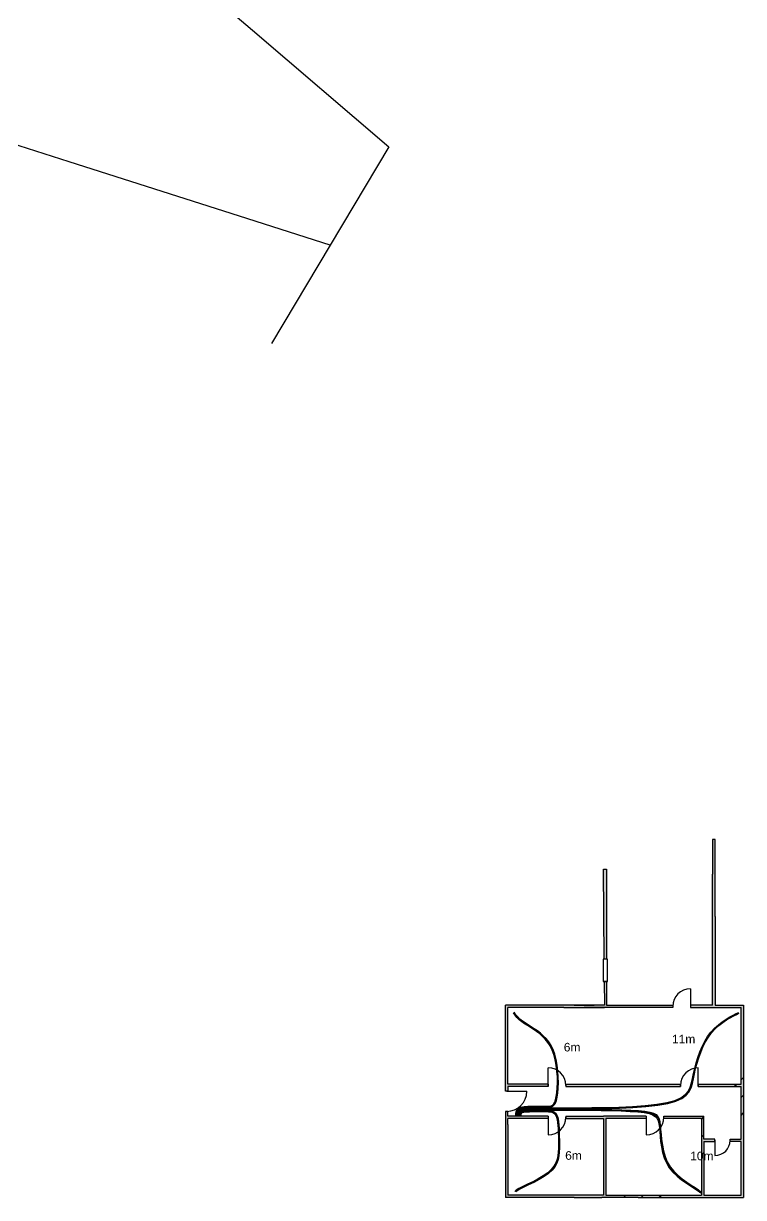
# Model space of a CAD drawing. Header units: millimetres. Extents: x 103318 to 103491, y 42496 to 42639.
# Drawn here: x 103379.72 to 103409.11, y 42496.11 to 42544.06 of the extents above; entities that cross this region are included whole.
import ezdxf

# ---------------------------------------------------------------- set-up
doc = ezdxf.new("R2010")
doc.units = ezdxf.units.MM
for name, color, linetype in [('casas', 7, 'Continuous'), ('cint', 3, 'Continuous'), ('urbanizacion', 7, 'Continuous')]:
    doc.layers.add(name, color=color, linetype=linetype)
doc.styles.get("Standard").update_dxf_attribs({"font": 'arial.ttf'})
pattern_1 = [(45, (103043.054, 42431.94), (-7.07107, 7.07107), []), (45, (103043.779, 42431.94), (-7.07107, 7.07107), []), (45, (103044.504, 42431.94), (-7.07107, 7.07107), [])]

msp = doc.modelspace()

# ---------------------------------------------------------------- hatches: boundary and pattern name
at = {"layer": 'casas', "true_color": 0x7aafdf}
h = msp.add_hatch(dxfattribs=at)
h.set_pattern_fill('JIS_STN_1E', color=143, scale=0.1)
h.set_pattern_definition([(45, (103214.5324, 42527.48079), (-0.07071068, 0.07071068), []), (45, (103214.6029, 42527.48079), (-0.07071068, 0.07071068), [0.1, -0.05])])
h.paths.add_polyline_path([(103403.433, 42503.967), (103403.428, 42504.929), (103403.517, 42504.929), (103403.517, 42503.967), (103406.225, 42503.967), (103406.223, 42503.867), (103402.604, 42503.867), (103401.774, 42503.867), (103399.499, 42503.867), (103399.499, 42500.739), (103401.139, 42500.739), (103401.139, 42500.639), (103399.499, 42500.639), (103399.499, 42500.449), (103399.399, 42500.449), (103399.399, 42503.967)], flags=17)
h.paths.add_polyline_path([(103401.859, 42500.639), (103401.859, 42500.739), (103406.544, 42500.739), (103406.544, 42500.639)], flags=17)
h.paths.add_polyline_path([(103403.517, 42505.846), (103403.422, 42505.846), (103403.4, 42509.517), (103403.517, 42509.517)], flags=17)
h.paths.add_polyline_path([(103407.85, 42509.313), (103407.85, 42510.729), (103407.95, 42510.729), (103407.95, 42507.594), (103407.95, 42503.967), (103409.113, 42503.967), (103409.113, 42496.111), (103404.814, 42496.111), (103403.334, 42496.111), (103402.194, 42496.111), (103401.874, 42496.111), (103399.399, 42496.111), (103399.399, 42499.629), (103399.499, 42499.629), (103399.499, 42499.439), (103401.139, 42499.439), (103401.139, 42499.339), (103399.499, 42499.339), (103399.499, 42499.097), (103399.499, 42496.211), (103403.399, 42496.211), (103403.399, 42499.339), (103401.859, 42499.339), (103401.859, 42499.439), (103403.399, 42499.439), (103405.139, 42499.439), (103405.139, 42499.339), (103403.499, 42499.339), (103403.499, 42496.211), (103407.399, 42496.211), (103407.399, 42499.339), (103405.859, 42499.339), (103405.859, 42499.439), (103407.499, 42499.439), (103407.499, 42498.497), (103407.946, 42498.497), (103407.946, 42498.397), (103407.499, 42498.397), (103407.499, 42496.211), (103409.013, 42496.211), (103409.013, 42498.397), (103408.566, 42498.397), (103408.566, 42498.497), (103409.013, 42498.497), (103409.013, 42500.639), (103407.264, 42500.639), (103407.264, 42500.739), (103409.013, 42500.739), (103409.013, 42503.867), (103406.943, 42503.867), (103406.943, 42503.967), (103407.85, 42503.967)])
at = {"layer": 'casas'}
h = msp.add_hatch(dxfattribs=at)
h.set_pattern_fill('JIS_RC_10', color=256)
h.set_pattern_definition(pattern_1)
h.paths.add_polyline_path([(103399.399, 42503.967), (103402.194, 42503.967), (103403.014, 42503.967), (103409.113, 42503.967), (103409.113, 42496.111), (103404.814, 42496.111), (103403.334, 42496.111), (103402.194, 42496.111), (103401.874, 42496.111), (103399.399, 42496.111), (103399.399, 42499.629), (103399.499, 42499.629), (103399.499, 42499.439), (103401.139, 42499.439), (103401.139, 42499.339), (103399.499, 42499.339), (103399.499, 42499.097), (103399.499, 42496.211), (103403.399, 42496.211), (103403.399, 42499.339), (103401.859, 42499.339), (103401.859, 42499.439), (103403.399, 42499.439), (103405.139, 42499.439), (103405.139, 42499.339), (103403.499, 42499.339), (103403.499, 42496.211), (103407.399, 42496.211), (103407.399, 42499.339), (103405.859, 42499.339), (103405.859, 42499.439), (103407.499, 42499.439), (103407.499, 42498.497), (103407.946, 42498.497), (103407.946, 42498.397), (103407.499, 42498.397), (103407.499, 42496.211), (103409.013, 42496.211), (103409.013, 42498.397), (103408.566, 42498.397), (103408.566, 42498.497), (103409.013, 42498.497), (103409.013, 42500.639), (103407.264, 42500.639), (103407.264, 42500.739), (103409.013, 42500.739), (103409.013, 42503.867), (103403.434, 42503.867), (103401.774, 42503.867), (103399.499, 42503.867), (103399.499, 42500.739), (103401.139, 42500.739), (103401.139, 42500.689), (103401.139, 42500.639), (103399.499, 42500.639), (103399.499, 42500.449), (103399.449, 42500.449), (103399.399, 42500.449)])
h = msp.add_hatch(dxfattribs=at)
h.set_pattern_fill('JIS_RC_10', color=256)
h.set_pattern_definition(pattern_1)
h.paths.add_polyline_path([(103399.399, 42503.967), (103402.194, 42503.967), (103403.014, 42503.967), (103409.113, 42503.967), (103409.113, 42496.111), (103404.814, 42496.111), (103403.334, 42496.111), (103402.194, 42496.111), (103401.874, 42496.111), (103399.399, 42496.111), (103399.399, 42499.629), (103399.499, 42499.629), (103399.499, 42499.439), (103401.139, 42499.439), (103401.139, 42499.339), (103399.499, 42499.339), (103399.499, 42499.097), (103399.499, 42496.211), (103403.399, 42496.211), (103403.399, 42499.339), (103401.859, 42499.339), (103401.859, 42499.439), (103403.399, 42499.439), (103405.139, 42499.439), (103405.139, 42499.339), (103403.499, 42499.339), (103403.499, 42496.211), (103407.399, 42496.211), (103407.399, 42499.339), (103405.859, 42499.339), (103405.859, 42499.439), (103407.499, 42499.439), (103407.499, 42498.497), (103407.946, 42498.497), (103407.946, 42498.397), (103407.499, 42498.397), (103407.499, 42496.211), (103409.013, 42496.211), (103409.013, 42498.397), (103408.566, 42498.397), (103408.566, 42498.497), (103409.013, 42498.497), (103409.013, 42500.639), (103407.264, 42500.639), (103407.264, 42500.739), (103409.013, 42500.739), (103409.013, 42503.867), (103403.434, 42503.867), (103401.774, 42503.867), (103399.499, 42503.867), (103399.499, 42500.739), (103401.139, 42500.739), (103401.139, 42500.689), (103401.139, 42500.639), (103399.499, 42500.639), (103399.499, 42500.449), (103399.449, 42500.449), (103399.399, 42500.449)])

# ---------------------------------------------------------------- linework, layer by layer
for p, q in [((103406.223, 42503.867), (103402.604, 42503.867)), ((103406.544, 42500.639), (103406.544, 42500.739))]:
    msp.add_line(p, q, dxfattribs=at)
for points in [[(103407.95, 42510.729), (103407.85, 42510.729), (103407.85, 42509.313)], [(103407.95, 42507.594), (103407.95, 42510.729)], [(103403.422, 42505.846), (103403.4, 42509.517), (103403.517, 42509.517), (103403.517, 42505.846)], [(103407.85, 42503.967), (103407.85, 42509.313)], [(103407.95, 42507.594), (103407.95, 42503.967)], [(103403.564, 42505.846), (103403.382, 42505.846), (103403.382, 42504.929), (103403.564, 42504.929), (103403.564, 42505.846)], [(103403.517, 42504.929), (103403.428, 42504.929), (103403.433, 42503.967)], [(103403.517, 42504.929), (103403.517, 42503.967)], [(103406.943, 42504.637), (103406.943, 42503.917)], [(103402.194, 42503.967), (103399.399, 42503.967)], [(103399.499, 42500.639), (103399.499, 42500.449), (103399.399, 42500.449), (103399.399, 42503.967)], [(103403.433, 42503.967), (103399.399, 42503.967)], [(103402.194, 42503.967), (103403.014, 42503.967)], [(103403.517, 42503.967), (103406.225, 42503.967)], [(103406.225, 42503.967), (103406.223, 42503.867)], [(103406.943, 42503.967), (103406.943, 42503.867)], [(103407.85, 42503.967), (103406.943, 42503.967)], [(103407.95, 42503.967), (103409.113, 42503.967)], [(103409.113, 42503.967), (103409.113, 42496.111)], [(103401.774, 42503.867), (103399.499, 42503.867)], [(103399.499, 42500.739), (103399.499, 42503.867)], [(103401.774, 42503.867), (103403.434, 42503.867)], [(103401.874, 42503.867), (103402.194, 42503.867)], [(103406.943, 42503.867), (103409.013, 42503.867)], [(103409.013, 42500.739), (103409.013, 42503.867)], [(103401.139, 42500.689), (103401.139, 42501.409)], [(103407.264, 42500.689), (103407.264, 42501.409)], [(103401.139, 42500.739), (103401.139, 42500.639), (103399.499, 42500.639)], [(103401.139, 42500.739), (103399.499, 42500.739)], [(103401.859, 42500.739), (103401.859, 42500.639), (103406.544, 42500.639)], [(103401.859, 42500.739), (103406.544, 42500.739)], [(103406.544, 42500.739), (103406.544, 42500.639)], [(103407.264, 42500.639), (103407.264, 42500.897)], [(103407.264, 42500.739), (103409.013, 42500.739)], [(103407.264, 42500.739), (103407.264, 42500.639)], [(103407.264, 42500.639), (103409.013, 42500.639)], [(103409.013, 42498.497), (103409.013, 42500.639)], [(103399.449, 42500.449), (103400.269, 42500.449)], [(103399.499, 42499.439), (103399.499, 42499.629), (103399.399, 42499.629), (103399.399, 42496.111)], [(103401.139, 42499.439), (103401.139, 42499.339), (103399.499, 42499.339)], [(103401.139, 42499.439), (103399.499, 42499.439)], [(103399.499, 42499.097), (103399.499, 42499.339)], [(103401.139, 42499.389), (103401.139, 42498.669)], [(103401.859, 42499.439), (103401.859, 42499.339), (103403.399, 42499.339)], [(103401.859, 42499.439), (103403.399, 42499.439)], [(103405.139, 42499.439), (103403.399, 42499.439)], [(103403.399, 42499.339), (103403.399, 42496.211)], [(103405.139, 42499.439), (103405.139, 42499.339), (103403.499, 42499.339)], [(103403.499, 42499.339), (103403.499, 42496.211)], [(103405.139, 42499.389), (103405.139, 42498.669)], [(103407.399, 42499.339), (103405.859, 42499.339), (103405.859, 42499.439), (103407.499, 42499.439)], [(103405.859, 42499.339), (103405.859, 42499.339)], [(103407.399, 42499.339), (103407.399, 42496.211)], [(103407.499, 42498.497), (103407.499, 42499.439)], [(103399.499, 42499.097), (103399.499, 42496.211)], [(103407.499, 42498.397), (103407.946, 42498.397), (103407.946, 42498.497), (103407.499, 42498.497)], [(103407.499, 42496.211), (103409.013, 42496.211), (103409.013, 42498.397)], [(103407.499, 42498.397), (103407.499, 42496.211)], [(103407.946, 42498.447), (103407.946, 42497.827)], [(103409.013, 42498.397), (103408.566, 42498.397), (103408.566, 42498.497), (103409.013, 42498.497)], [(103401.874, 42496.111), (103399.399, 42496.111)], [(103403.399, 42496.211), (103399.499, 42496.211)], [(103402.194, 42496.111), (103401.874, 42496.111)], [(103402.194, 42496.111), (103403.334, 42496.111)], [(103404.814, 42496.111), (103403.334, 42496.111)], [(103403.499, 42496.211), (103407.399, 42496.211)], [(103404.814, 42496.111), (103409.113, 42496.111)]]:
    msp.add_lwpolyline(points, dxfattribs=at)
for centre, radius, start, end in [((103406.943, 42503.917), 0.72, 90, 180), ((103401.139, 42500.689), 0.72, 0, 90), ((103407.264, 42500.689), 0.72, 90, 180), ((103399.449, 42500.449), 0.82, 270, 0), ((103401.139, 42499.389), 0.72, 270, 0), ((103405.139, 42499.389), 0.72, 270, 0), ((103407.946, 42498.447), 0.62, 270, 0)]:
    msp.add_arc(centre, radius, start, end, dxfattribs=at)
at = {"layer": 'cint'}
for points in [[(103399.818, 42499.439), (103399.818, 42499.476), (103399.819, 42499.517), (103399.823, 42499.56), (103399.831, 42499.605), (103399.844, 42499.649), (103399.863, 42499.691), (103399.89, 42499.728), (103399.926, 42499.761), (103399.972, 42499.786), (103400.026, 42499.805), (103400.089, 42499.819), (103400.157, 42499.828), (103400.231, 42499.834), (103400.308, 42499.836), (103400.388, 42499.837), (103400.468, 42499.838), (103400.549, 42499.838), (103400.63, 42499.838), (103400.709, 42499.838), (103400.787, 42499.838), (103400.863, 42499.838), (103400.938, 42499.838), (103401.009, 42499.838), (103401.078, 42499.838), (103401.144, 42499.838), (103401.205, 42499.844), (103401.263, 42499.858), (103401.316, 42499.887), (103401.364, 42499.934), (103401.406, 42500.004), (103401.443, 42500.102), (103401.472, 42500.233), (103401.495, 42500.398), (103401.511, 42500.593), (103401.517, 42500.81), (103401.513, 42501.04), (103401.498, 42501.277), (103401.47, 42501.512), (103401.43, 42501.739), (103401.375, 42501.948), (103401.305, 42502.135), (103401.222, 42502.301), (103401.127, 42502.446), (103401.023, 42502.575), (103400.91, 42502.69), (103400.792, 42502.792), (103400.669, 42502.885), (103400.544, 42502.971), (103400.419, 42503.052), (103400.295, 42503.131), (103400.176, 42503.209), (103400.063, 42503.289), (103399.958, 42503.372), (103399.865, 42503.46), (103399.785, 42503.555), (103399.72, 42503.659)], [(103399.838, 42499.439), (103399.838, 42499.475), (103399.839, 42499.515), (103399.843, 42499.557), (103399.851, 42499.599), (103399.863, 42499.641), (103399.882, 42499.68), (103399.908, 42499.715), (103399.943, 42499.746), (103399.987, 42499.769), (103400.04, 42499.787), (103400.101, 42499.8), (103400.167, 42499.809), (103400.239, 42499.814), (103400.314, 42499.816), (103400.392, 42499.817), (103400.472, 42499.818), (103400.551, 42499.818), (103400.631, 42499.818), (103400.71, 42499.818), (103400.788, 42499.818), (103400.864, 42499.818), (103400.939, 42499.818), (103401.012, 42499.818), (103401.081, 42499.818), (103401.148, 42499.818), (103401.212, 42499.824), (103401.271, 42499.839), (103401.326, 42499.868), (103401.376, 42499.915), (103401.42, 42499.986), (103401.458, 42500.086), (103401.489, 42500.218), (103401.513, 42500.385), (103401.529, 42500.582), (103401.536, 42500.802), (103401.532, 42501.035), (103401.517, 42501.275), (103401.49, 42501.513), (103401.449, 42501.742), (103401.394, 42501.954), (103401.323, 42502.143), (103401.239, 42502.31), (103401.144, 42502.458), (103401.039, 42502.588), (103400.925, 42502.703), (103400.806, 42502.806), (103400.683, 42502.9), (103400.558, 42502.986), (103400.432, 42503.068), (103400.309, 42503.147), (103400.19, 42503.225), (103400.077, 42503.304), (103399.973, 42503.386), (103399.881, 42503.472), (103399.802, 42503.566), (103399.738, 42503.668)], [(103399.858, 42499.439), (103399.858, 42499.475), (103399.859, 42499.513), (103399.863, 42499.553), (103399.87, 42499.594), (103399.882, 42499.633), (103399.901, 42499.67), (103399.926, 42499.703), (103399.96, 42499.731), (103400.002, 42499.753), (103400.054, 42499.769), (103400.112, 42499.781), (103400.177, 42499.789), (103400.247, 42499.794), (103400.321, 42499.797), (103400.397, 42499.797), (103400.475, 42499.798), (103400.554, 42499.798), (103400.632, 42499.798), (103400.711, 42499.798), (103400.789, 42499.798), (103400.865, 42499.798), (103400.94, 42499.798), (103401.014, 42499.798), (103401.085, 42499.798), (103401.153, 42499.798), (103401.218, 42499.804), (103401.279, 42499.819), (103401.336, 42499.848), (103401.388, 42499.896), (103401.434, 42499.968), (103401.473, 42500.069), (103401.506, 42500.203), (103401.531, 42500.372), (103401.548, 42500.572), (103401.555, 42500.794), (103401.551, 42501.03), (103401.537, 42501.272), (103401.509, 42501.514), (103401.468, 42501.745), (103401.412, 42501.96), (103401.341, 42502.151), (103401.257, 42502.32), (103401.16, 42502.469), (103401.054, 42502.6), (103400.94, 42502.716), (103400.82, 42502.82), (103400.697, 42502.914), (103400.571, 42503.001), (103400.446, 42503.083), (103400.322, 42503.162), (103400.203, 42503.24), (103400.091, 42503.318), (103399.988, 42503.399), (103399.897, 42503.485), (103399.818, 42503.577), (103399.756, 42503.677)], [(103399.878, 42499.439), (103399.878, 42499.474), (103399.879, 42499.512), (103399.883, 42499.55), (103399.89, 42499.588), (103399.902, 42499.625), (103399.919, 42499.659), (103399.944, 42499.69), (103399.976, 42499.716), (103400.018, 42499.736), (103400.067, 42499.751), (103400.124, 42499.762), (103400.187, 42499.77), (103400.255, 42499.774), (103400.327, 42499.777), (103400.402, 42499.777), (103400.478, 42499.778), (103400.558, 42499.778), (103400.648, 42499.778), (103400.759, 42499.778), (103400.901, 42499.778), (103401.084, 42499.778), (103401.318, 42499.778), (103401.614, 42499.778), (103401.981, 42499.778), (103402.423, 42499.778), (103402.926, 42499.781), (103403.467, 42499.789), (103404.024, 42499.804), (103404.576, 42499.829), (103405.101, 42499.867), (103405.579, 42499.919), (103405.986, 42499.989), (103406.308, 42500.078), (103406.552, 42500.186), (103406.729, 42500.312), (103406.853, 42500.455), (103406.937, 42500.614), (103406.993, 42500.788), (103407.034, 42500.976), (103407.073, 42501.177), (103407.12, 42501.389), (103407.178, 42501.61), (103407.248, 42501.835), (103407.329, 42502.059), (103407.423, 42502.279), (103407.529, 42502.49), (103407.649, 42502.688), (103407.783, 42502.869), (103407.929, 42503.03), (103408.085, 42503.17), (103408.245, 42503.292), (103408.403, 42503.397), (103408.555, 42503.486), (103408.695, 42503.56), (103408.818, 42503.621), (103408.919, 42503.67)], [(103399.898, 42499.439), (103399.898, 42499.474), (103399.899, 42499.51), (103399.903, 42499.547), (103399.909, 42499.582), (103399.921, 42499.617), (103399.938, 42499.648), (103399.961, 42499.677), (103399.993, 42499.701), (103400.033, 42499.719), (103400.081, 42499.734), (103400.136, 42499.744), (103400.197, 42499.75), (103400.263, 42499.755), (103400.333, 42499.757), (103400.406, 42499.758), (103400.482, 42499.758), (103400.56, 42499.758), (103400.649, 42499.758), (103400.76, 42499.758), (103400.902, 42499.758), (103401.085, 42499.758), (103401.32, 42499.758), (103401.616, 42499.758), (103401.984, 42499.758), (103402.428, 42499.758), (103402.932, 42499.761), (103403.475, 42499.769), (103404.034, 42499.784), (103404.588, 42499.81), (103405.115, 42499.848), (103405.594, 42499.901), (103406.003, 42499.972), (103406.326, 42500.062), (103406.57, 42500.171), (103406.748, 42500.299), (103406.873, 42500.443), (103406.957, 42500.603), (103407.013, 42500.778), (103407.053, 42500.967), (103407.092, 42501.169), (103407.139, 42501.382), (103407.197, 42501.602), (103407.266, 42501.826), (103407.347, 42502.05), (103407.44, 42502.268), (103407.546, 42502.478), (103407.665, 42502.675), (103407.797, 42502.855), (103407.943, 42503.015), (103408.098, 42503.155), (103408.256, 42503.276), (103408.414, 42503.38), (103408.565, 42503.468), (103408.704, 42503.542), (103408.827, 42503.603), (103408.928, 42503.652)], [(103399.918, 42499.439), (103399.918, 42499.473), (103399.919, 42499.508), (103399.922, 42499.543), (103399.929, 42499.577), (103399.94, 42499.609), (103399.956, 42499.638), (103399.979, 42499.664), (103400.01, 42499.686), (103400.048, 42499.703), (103400.095, 42499.716), (103400.148, 42499.725), (103400.207, 42499.731), (103400.271, 42499.735), (103400.34, 42499.737), (103400.411, 42499.738), (103400.485, 42499.738), (103400.562, 42499.738), (103400.651, 42499.738), (103400.761, 42499.738), (103400.903, 42499.738), (103401.086, 42499.738), (103401.321, 42499.738), (103401.618, 42499.738), (103401.987, 42499.738), (103402.433, 42499.738), (103402.939, 42499.741), (103403.483, 42499.749), (103404.044, 42499.765), (103404.6, 42499.791), (103405.129, 42499.829), (103405.609, 42499.883), (103406.02, 42499.955), (103406.344, 42500.046), (103406.589, 42500.157), (103406.767, 42500.285), (103406.892, 42500.431), (103406.976, 42500.593), (103407.032, 42500.769), (103407.073, 42500.959), (103407.111, 42501.161), (103407.158, 42501.374), (103407.216, 42501.594), (103407.284, 42501.818), (103407.365, 42502.04), (103407.457, 42502.258), (103407.562, 42502.467), (103407.681, 42502.663), (103407.812, 42502.842), (103407.957, 42503), (103408.111, 42503.139), (103408.268, 42503.26), (103408.424, 42503.363), (103408.574, 42503.451), (103408.713, 42503.525), (103408.836, 42503.585), (103408.937, 42503.634)], [(103400.018, 42499.439), (103400.018, 42499.471), (103400.019, 42499.5), (103400.021, 42499.526), (103400.027, 42499.549), (103400.036, 42499.568), (103400.049, 42499.585), (103400.068, 42499.599), (103400.093, 42499.611), (103400.125, 42499.62), (103400.163, 42499.626), (103400.207, 42499.631), (103400.257, 42499.634), (103400.312, 42499.636), (103400.371, 42499.637), (103400.435, 42499.638), (103400.502, 42499.638), (103400.572, 42499.638), (103400.644, 42499.638), (103400.717, 42499.638), (103400.792, 42499.638), (103400.866, 42499.638), (103400.94, 42499.638), (103401.013, 42499.638), (103401.083, 42499.638), (103401.151, 42499.637), (103401.215, 42499.634), (103401.275, 42499.625), (103401.331, 42499.609), (103401.382, 42499.581), (103401.427, 42499.54), (103401.466, 42499.483), (103401.499, 42499.407), (103401.524, 42499.31), (103401.543, 42499.194), (103401.557, 42499.063), (103401.566, 42498.92), (103401.572, 42498.767), (103401.575, 42498.608), (103401.576, 42498.446), (103401.576, 42498.283), (103401.575, 42498.124), (103401.569, 42497.967), (103401.553, 42497.814), (103401.521, 42497.665), (103401.469, 42497.519), (103401.392, 42497.378), (103401.284, 42497.24), (103401.14, 42497.107), (103400.959, 42496.979), (103400.752, 42496.857), (103400.534, 42496.743), (103400.32, 42496.638), (103400.124, 42496.544), (103399.963, 42496.464), (103399.85, 42496.397), (103399.801, 42496.347)], [(103399.998, 42499.439), (103399.998, 42499.472), (103399.999, 42499.502), (103400.002, 42499.529), (103400.007, 42499.554), (103400.017, 42499.576), (103400.031, 42499.596), (103400.05, 42499.612), (103400.076, 42499.626), (103400.109, 42499.636), (103400.149, 42499.644), (103400.195, 42499.65), (103400.247, 42499.654), (103400.304, 42499.656), (103400.365, 42499.657), (103400.43, 42499.658), (103400.498, 42499.658), (103400.569, 42499.658), (103400.642, 42499.658), (103400.717, 42499.658), (103400.792, 42499.658), (103400.867, 42499.658), (103400.942, 42499.658), (103401.015, 42499.658), (103401.086, 42499.658), (103401.155, 42499.657), (103401.221, 42499.654), (103401.283, 42499.645), (103401.341, 42499.628), (103401.394, 42499.6), (103401.441, 42499.559), (103401.481, 42499.501), (103401.515, 42499.423), (103401.542, 42499.325), (103401.562, 42499.208), (103401.576, 42499.075), (103401.586, 42498.929), (103401.591, 42498.774), (103401.594, 42498.613), (103401.596, 42498.449), (103401.596, 42498.284), (103401.595, 42498.123), (103401.589, 42497.964), (103401.573, 42497.809), (103401.541, 42497.658), (103401.489, 42497.511), (103401.412, 42497.368), (103401.303, 42497.229), (103401.159, 42497.095), (103400.978, 42496.966), (103400.77, 42496.843), (103400.552, 42496.729), (103400.337, 42496.624), (103400.142, 42496.532), (103399.981, 42496.452), (103399.869, 42496.388), (103399.82, 42496.341)], [(103399.938, 42499.439), (103399.938, 42499.473), (103399.939, 42499.507), (103399.942, 42499.54), (103399.949, 42499.571), (103399.959, 42499.601), (103399.975, 42499.627), (103399.997, 42499.651), (103400.026, 42499.671), (103400.064, 42499.686), (103400.108, 42499.698), (103400.16, 42499.706), (103400.217, 42499.712), (103400.279, 42499.715), (103400.346, 42499.717), (103400.416, 42499.718), (103400.488, 42499.718), (103400.564, 42499.718), (103400.648, 42499.718), (103400.749, 42499.718), (103400.873, 42499.718), (103401.027, 42499.718), (103401.218, 42499.718), (103401.454, 42499.718), (103401.742, 42499.718), (103402.086, 42499.718), (103402.472, 42499.717), (103402.887, 42499.715), (103403.313, 42499.71), (103403.737, 42499.704), (103404.141, 42499.693), (103404.511, 42499.679), (103404.831, 42499.66), (103405.089, 42499.636), (103405.289, 42499.603), (103405.439, 42499.558), (103405.547, 42499.499), (103405.621, 42499.423), (103405.669, 42499.327), (103405.698, 42499.207), (103405.716, 42499.06), (103405.731, 42498.886), (103405.747, 42498.689), (103405.77, 42498.474), (103405.802, 42498.249), (103405.848, 42498.02), (103405.914, 42497.793), (103406.002, 42497.574), (103406.117, 42497.37), (103406.262, 42497.185), (103406.429, 42497.019), (103406.61, 42496.87), (103406.794, 42496.738), (103406.974, 42496.62), (103407.139, 42496.515), (103407.281, 42496.42), (103407.391, 42496.335)], [(103399.958, 42499.439), (103399.958, 42499.473), (103399.959, 42499.505), (103399.962, 42499.536), (103399.968, 42499.566), (103399.978, 42499.593), (103399.994, 42499.617), (103400.015, 42499.638), (103400.043, 42499.656), (103400.079, 42499.669), (103400.122, 42499.68), (103400.172, 42499.687), (103400.227, 42499.692), (103400.288, 42499.695), (103400.352, 42499.697), (103400.421, 42499.698), (103400.492, 42499.698), (103400.566, 42499.698), (103400.65, 42499.698), (103400.75, 42499.698), (103400.873, 42499.698), (103401.026, 42499.698), (103401.217, 42499.698), (103401.452, 42499.698), (103401.74, 42499.698), (103402.082, 42499.697), (103402.467, 42499.697), (103402.88, 42499.694), (103403.305, 42499.69), (103403.727, 42499.683), (103404.129, 42499.672), (103404.498, 42499.656), (103404.816, 42499.636), (103405.073, 42499.609), (103405.273, 42499.574), (103405.422, 42499.527), (103405.53, 42499.466), (103405.603, 42499.388), (103405.65, 42499.29), (103405.679, 42499.17), (103405.697, 42499.023), (103405.712, 42498.85), (103405.728, 42498.654), (103405.75, 42498.442), (103405.783, 42498.22), (103405.829, 42497.993), (103405.895, 42497.769), (103405.984, 42497.552), (103406.1, 42497.35), (103406.245, 42497.166), (103406.414, 42497.001), (103406.595, 42496.854), (103406.78, 42496.722), (103406.961, 42496.604), (103407.126, 42496.499), (103407.269, 42496.405), (103407.378, 42496.32)], [(103399.978, 42499.439), (103399.978, 42499.472), (103399.979, 42499.504), (103399.982, 42499.533), (103399.988, 42499.56), (103399.998, 42499.584), (103400.012, 42499.606), (103400.033, 42499.625), (103400.06, 42499.641), (103400.094, 42499.653), (103400.136, 42499.662), (103400.184, 42499.669), (103400.237, 42499.673), (103400.296, 42499.676), (103400.359, 42499.677), (103400.425, 42499.678), (103400.495, 42499.678), (103400.568, 42499.678), (103400.651, 42499.678), (103400.75, 42499.678), (103400.873, 42499.678), (103401.026, 42499.678), (103401.216, 42499.678), (103401.451, 42499.678), (103401.737, 42499.678), (103402.078, 42499.677), (103402.461, 42499.677), (103402.873, 42499.674), (103403.296, 42499.669), (103403.716, 42499.66), (103404.117, 42499.648), (103404.484, 42499.63), (103404.801, 42499.607), (103405.057, 42499.577), (103405.255, 42499.537), (103405.404, 42499.486), (103405.511, 42499.421), (103405.584, 42499.339), (103405.631, 42499.238), (103405.659, 42499.115), (103405.677, 42498.969), (103405.692, 42498.796), (103405.708, 42498.603), (103405.73, 42498.395), (103405.763, 42498.177), (103405.81, 42497.956), (103405.876, 42497.736), (103405.965, 42497.524), (103406.082, 42497.325), (103406.229, 42497.145), (103406.398, 42496.982), (103406.58, 42496.836), (103406.767, 42496.705), (103406.948, 42496.587), (103407.114, 42496.483), (103407.256, 42496.389), (103407.364, 42496.306)], [(103400.038, 42499.439), (103400.038, 42499.471), (103400.039, 42499.499), (103400.041, 42499.523), (103400.047, 42499.543), (103400.055, 42499.56), (103400.068, 42499.575), (103400.086, 42499.586), (103400.11, 42499.596), (103400.14, 42499.603), (103400.177, 42499.608), (103400.219, 42499.612), (103400.267, 42499.615), (103400.32, 42499.616), (103400.378, 42499.617), (103400.44, 42499.618), (103400.505, 42499.618), (103400.574, 42499.618), (103400.645, 42499.618), (103400.718, 42499.618), (103400.792, 42499.618), (103400.866, 42499.618), (103400.939, 42499.618), (103401.01, 42499.618), (103401.08, 42499.618), (103401.146, 42499.617), (103401.209, 42499.614), (103401.267, 42499.606), (103401.321, 42499.589), (103401.37, 42499.562), (103401.413, 42499.522), (103401.451, 42499.465), (103401.482, 42499.39), (103401.506, 42499.294), (103401.525, 42499.18), (103401.538, 42499.051), (103401.547, 42498.91), (103401.552, 42498.759), (103401.555, 42498.602), (103401.556, 42498.442), (103401.556, 42498.282), (103401.555, 42498.125), (103401.549, 42497.97), (103401.533, 42497.819), (103401.501, 42497.672), (103401.45, 42497.528), (103401.372, 42497.387), (103401.265, 42497.251), (103401.121, 42497.119), (103400.94, 42496.992), (103400.734, 42496.871), (103400.516, 42496.757), (103400.302, 42496.652), (103400.107, 42496.557), (103399.945, 42496.475), (103399.832, 42496.406), (103399.782, 42496.353)]]:
    msp.add_lwpolyline(points, dxfattribs=at)
at = {"layer": 'urbanizacion'}
for points in [[(103366.682, 42560.614), (103370.486, 42558.979), (103374.687, 42556.549), (103377.473, 42554.56), (103379.719, 42552.957), (103381.364, 42550.981), (103383.128, 42548.863), (103385.919, 42546.474), (103389.071, 42543.777), (103394.637, 42539.013), (103389.85, 42530.99)], [(103392.243, 42535.001), (103388.535, 42536.185), (103381.587, 42538.404), (103375.107, 42540.472), (103369.7, 42542.199), (103363.218, 42544.268), (103359.605, 42545.422), (103356.796, 42546.319), (103353.954, 42547.226), (103350.852, 42548.217), (103348.154, 42549.078), (103344.661, 42550.193), (103333.934, 42553.618), (103317.788, 42557.914)]]:
    msp.add_lwpolyline(points, dxfattribs=at)

# ---------------------------------------------------------------- texts
at = {"layer": 'cint'}
for s, p in [('11m', (103406.194, 42502.408)), ('6m', (103401.776, 42502.076)), ('6m', (103401.833, 42497.653)), ('10m', (103406.937, 42497.633))]:
    msp.add_text(s, height=0.35, dxfattribs=at).set_placement(p)

doc.saveas('drawing.dxf')
